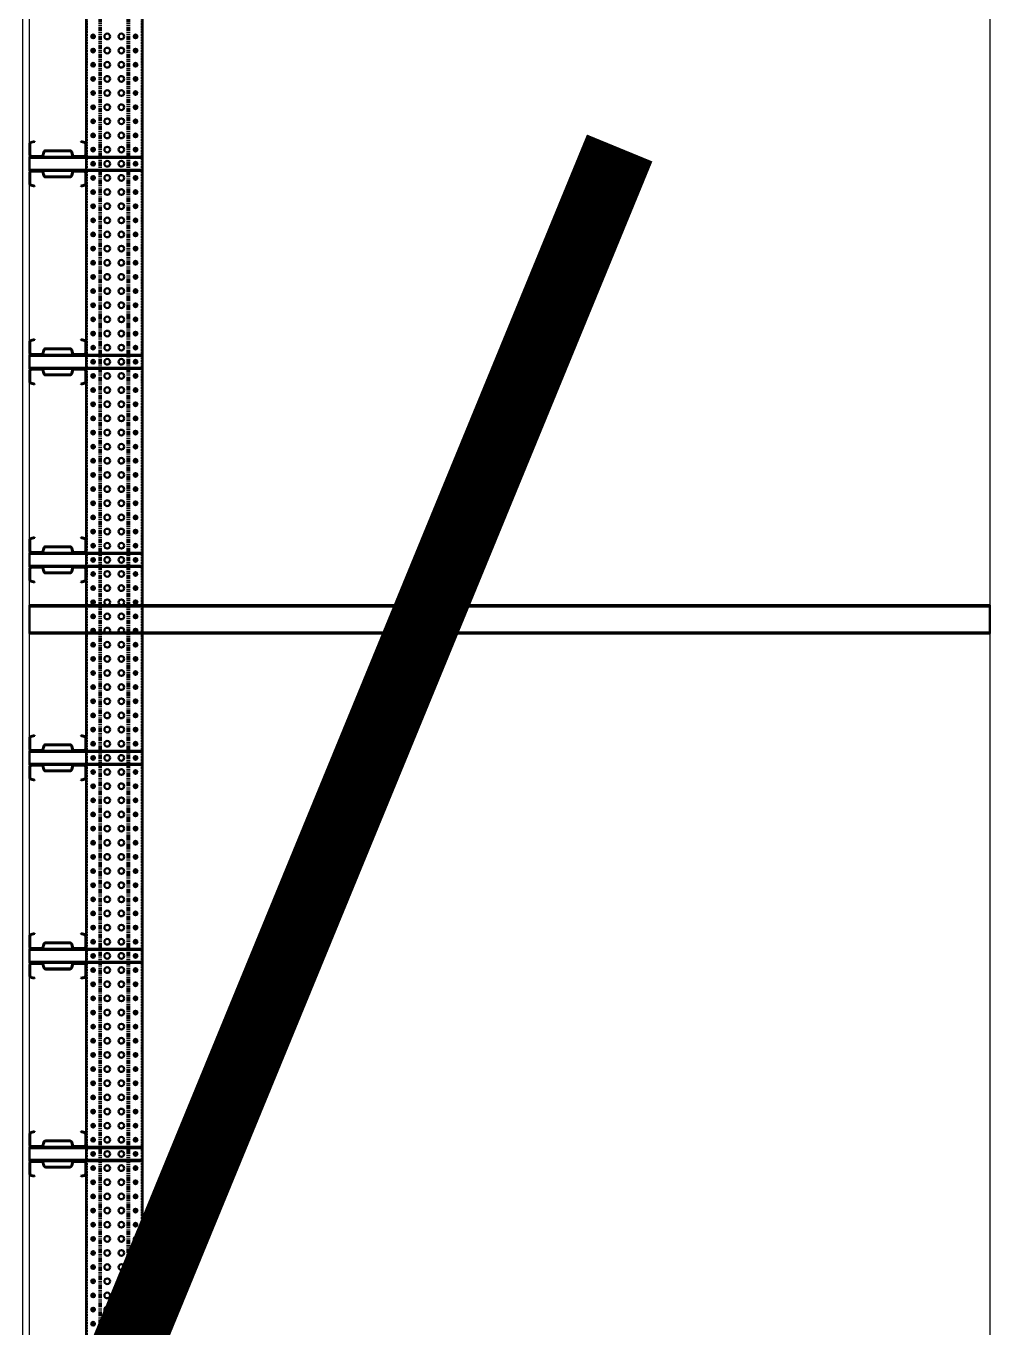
# Model space of a CAD drawing. Header units: millimetres. Extents: x -677815 to 476396, y -125373 to 39000.
# Drawn here: x 455053 to 458460, y -31220 to -26618 of the extents above; entities that cross this region are included whole.
import ezdxf

# ---------------------------------------------------------------- set-up
doc = ezdxf.new("R2010")
doc.units = ezdxf.units.MM
for name, pattern in [('Xref Rapid Pick$0$AM_ISO02W050', [7.5, 6, -1.5]), ('Xref Rapid Pick$0$AM_ISO02W050x2', [3.75, 3, -0.75]), ('Xref Rapid Pick$0$CENTER', [7, 4, -1, 1, -1]), ('Xref Rapid Pick$0$HIDDEN', [9.525, 6.35, -3.175]), ('Xref Rapid Pick$0$PHANTOM2', [31.75, 15.875, -3.175, 3.175, -3.175, 3.175, -3.175])]:
    doc.linetypes.add(name, pattern=pattern)
for name, color, linetype, lineweight in [('AM_BOR', 4, 'Continuous', 25), ('Xref Rapid Pick$0$AM_BOR', 4, 'Continuous', 25), ('Xref Rapid Pick$0$BEAM_SIGMA', 2, 'Continuous', 50), ('Xref Rapid Pick$0$S Cont 2.5', 7, 'Continuous', 50), ('Xref Rapid Pick$0$S Hidden', 9, 'Xref Rapid Pick$0$AM_ISO02W050', 25), ('Xref Rapid Pick$0$Side Channel', 1, 'Continuous', 25)]:
    doc.layers.add(name, color=color, linetype=linetype, lineweight=lineweight)
doc.layers.add('Xref Rapid Pick$0$B', color=4, linetype='Continuous')

# ---------------------------------------------------------------- blocks, each defined once
blk = doc.blocks.new('*U794')
for p, q in [((32175, 25), (-25, 25)), ((32175, -175), (-25, -175))]:
    blk.add_line(p, q)
at = {"color": 8, "linetype": 'Xref Rapid Pick$0$HIDDEN'}
for p, q in [((32175, 22.6), (-25, 22.6)), ((10693.5, 25), (10693.5, 22.6)), ((10706.5, 25), (10706.5, 22.6)), ((10743.5, 25), (10743.5, 22.6)), ((10756.5, 25), (10756.5, 22.6)), ((10793.5, 25), (10793.5, 22.6)), ((10806.5, 25), (10806.5, 22.6)), ((10843.5, 25), (10843.5, 22.6)), ((10856.5, 25), (10856.5, 22.6)), ((10893.5, 25), (10893.5, 22.6)), ((10906.5, 25), (10906.5, 22.6)), ((10943.5, 25), (10943.5, 22.6)), ((10956.5, 25), (10956.5, 22.6)), ((10993.5, 25), (10993.5, 22.6)), ((11006.5, 25), (11006.5, 22.6)), ((11043.5, 25), (11043.5, 22.6)), ((11056.5, 25), (11056.5, 22.6)), ((11093.5, 25), (11093.5, 22.6)), ((11106.5, 25), (11106.5, 22.6)), ((11143.5, 25), (11143.5, 22.6)), ((11156.5, 25), (11156.5, 22.6)), ((11193.5, 25), (11193.5, 22.6)), ((11206.5, 25), (11206.5, 22.6)), ((11243.5, 25), (11243.5, 22.6)), ((11256.5, 25), (11256.5, 22.6)), ((11293.5, 25), (11293.5, 22.6)), ((11306.5, 25), (11306.5, 22.6)), ((11343.5, 25), (11343.5, 22.6)), ((11356.5, 25), (11356.5, 22.6)), ((11393.5, 25), (11393.5, 22.6)), ((11406.5, 25), (11406.5, 22.6)), ((11443.5, 25), (11443.5, 22.6)), ((11456.5, 25), (11456.5, 22.6)), ((11493.5, 25), (11493.5, 22.6)), ((11506.5, 25), (11506.5, 22.6)), ((11543.5, 25), (11543.5, 22.6)), ((11556.5, 25), (11556.5, 22.6)), ((11593.5, 25), (11593.5, 22.6)), ((11606.5, 25), (11606.5, 22.6)), ((11643.5, 25), (11643.5, 22.6)), ((11656.5, 25), (11656.5, 22.6)), ((11693.5, 25), (11693.5, 22.6)), ((11706.5, 25), (11706.5, 22.6)), ((11743.5, 25), (11743.5, 22.6)), ((11756.5, 25), (11756.5, 22.6)), ((11793.5, 25), (11793.5, 22.6)), ((11806.5, 25), (11806.5, 22.6)), ((11843.5, 25), (11843.5, 22.6)), ((11856.5, 25), (11856.5, 22.6)), ((11893.5, 25), (11893.5, 22.6)), ((11906.5, 25), (11906.5, 22.6)), ((11943.5, 25), (11943.5, 22.6)), ((11956.5, 25), (11956.5, 22.6)), ((11993.5, 25), (11993.5, 22.6)), ((12006.5, 25), (12006.5, 22.6)), ((12043.5, 25), (12043.5, 22.6)), ((12056.5, 25), (12056.5, 22.6)), ((12093.5, 25), (12093.5, 22.6)), ((12106.5, 25), (12106.5, 22.6)), ((12143.5, 25), (12143.5, 22.6)), ((12156.5, 25), (12156.5, 22.6)), ((12193.5, 25), (12193.5, 22.6)), ((12206.5, 25), (12206.5, 22.6)), ((12243.5, 25), (12243.5, 22.6)), ((12256.5, 25), (12256.5, 22.6)), ((12293.5, 25), (12293.5, 22.6)), ((12306.5, 25), (12306.5, 22.6)), ((12343.5, 25), (12343.5, 22.6)), ((12356.5, 25), (12356.5, 22.6)), ((12393.5, 25), (12393.5, 22.6)), ((12406.5, 25), (12406.5, 22.6)), ((12443.5, 25), (12443.5, 22.6)), ((12456.5, 25), (12456.5, 22.6)), ((12493.5, 25), (12493.5, 22.6)), ((12506.5, 25), (12506.5, 22.6)), ((12543.5, 25), (12543.5, 22.6)), ((12556.5, 25), (12556.5, 22.6)), ((12593.5, 25), (12593.5, 22.6)), ((12606.5, 25), (12606.5, 22.6)), ((12643.5, 25), (12643.5, 22.6)), ((12656.5, 25), (12656.5, 22.6)), ((12693.5, 25), (12693.5, 22.6)), ((12706.5, 25), (12706.5, 22.6)), ((12743.5, 25), (12743.5, 22.6)), ((12756.5, 25), (12756.5, 22.6)), ((12793.5, 25), (12793.5, 22.6)), ((12806.5, 25), (12806.5, 22.6)), ((12843.5, 25), (12843.5, 22.6)), ((12856.5, 25), (12856.5, 22.6)), ((12893.5, 25), (12893.5, 22.6)), ((12906.5, 25), (12906.5, 22.6)), ((12943.5, 25), (12943.5, 22.6)), ((12956.5, 25), (12956.5, 22.6)), ((12993.5, 25), (12993.5, 22.6)), ((13006.5, 25), (13006.5, 22.6)), ((13043.5, 25), (13043.5, 22.6)), ((13056.5, 25), (13056.5, 22.6)), ((13093.5, 25), (13093.5, 22.6)), ((13106.5, 25), (13106.5, 22.6)), ((13143.5, 25), (13143.5, 22.6)), ((13156.5, 25), (13156.5, 22.6)), ((13193.5, 25), (13193.5, 22.6)), ((13206.5, 25), (13206.5, 22.6)), ((13243.5, 25), (13243.5, 22.6)), ((13256.5, 25), (13256.5, 22.6)), ((13293.5, 25), (13293.5, 22.6)), ((13306.5, 25), (13306.5, 22.6)), ((13343.5, 25), (13343.5, 22.6)), ((13356.5, 25), (13356.5, 22.6)), ((13393.5, 25), (13393.5, 22.6)), ((13406.5, 25), (13406.5, 22.6)), ((13443.5, 25), (13443.5, 22.6)), ((13456.5, 25), (13456.5, 22.6)), ((13493.5, 25), (13493.5, 22.6)), ((13506.5, 25), (13506.5, 22.6)), ((13543.5, 25), (13543.5, 22.6)), ((13556.5, 25), (13556.5, 22.6)), ((13593.5, 25), (13593.5, 22.6)), ((13606.5, 25), (13606.5, 22.6)), ((13643.5, 25), (13643.5, 22.6)), ((13656.5, 25), (13656.5, 22.6)), ((13693.5, 25), (13693.5, 22.6)), ((13706.5, 25), (13706.5, 22.6)), ((13743.5, 25), (13743.5, 22.6)), ((13756.5, 25), (13756.5, 22.6)), ((13793.5, 25), (13793.5, 22.6)), ((13806.5, 25), (13806.5, 22.6)), ((13843.5, 25), (13843.5, 22.6)), ((13856.5, 25), (13856.5, 22.6)), ((13893.5, 25), (13893.5, 22.6)), ((13906.5, 25), (13906.5, 22.6)), ((13943.5, 25), (13943.5, 22.6)), ((13956.5, 25), (13956.5, 22.6)), ((13993.5, 25), (13993.5, 22.6)), ((14006.5, 25), (14006.5, 22.6)), ((14043.5, 25), (14043.5, 22.6)), ((14056.5, 25), (14056.5, 22.6)), ((14093.5, 25), (14093.5, 22.6)), ((14106.5, 25), (14106.5, 22.6)), ((14143.5, 25), (14143.5, 22.6)), ((14156.5, 25), (14156.5, 22.6)), ((14193.5, 25), (14193.5, 22.6)), ((14206.5, 25), (14206.5, 22.6)), ((14243.5, 25), (14243.5, 22.6)), ((14256.5, 25), (14256.5, 22.6)), ((14293.5, 25), (14293.5, 22.6)), ((14306.5, 25), (14306.5, 22.6)), ((14343.5, 25), (14343.5, 22.6)), ((14356.5, 25), (14356.5, 22.6)), ((14393.5, 25), (14393.5, 22.6)), ((14406.5, 25), (14406.5, 22.6)), ((14443.5, 25), (14443.5, 22.6)), ((14456.5, 25), (14456.5, 22.6)), ((14493.5, 25), (14493.5, 22.6)), ((14506.5, 25), (14506.5, 22.6)), ((14543.5, 25), (14543.5, 22.6)), ((14556.5, 25), (14556.5, 22.6)), ((14593.5, 25), (14593.5, 22.6)), ((14606.5, 25), (14606.5, 22.6)), ((14643.5, 25), (14643.5, 22.6)), ((14656.5, 25), (14656.5, 22.6)), ((14693.5, 25), (14693.5, 22.6)), ((14706.5, 25), (14706.5, 22.6)), ((14743.5, 25), (14743.5, 22.6)), ((14756.5, 25), (14756.5, 22.6)), ((14793.5, 25), (14793.5, 22.6)), ((14806.5, 25), (14806.5, 22.6)), ((14843.5, 25), (14843.5, 22.6)), ((14856.5, 25), (14856.5, 22.6)), ((14893.5, 25), (14893.5, 22.6)), ((14906.5, 25), (14906.5, 22.6)), ((14943.5, 25), (14943.5, 22.6)), ((14956.5, 25), (14956.5, 22.6)), ((14993.5, 25), (14993.5, 22.6)), ((15006.5, 25), (15006.5, 22.6)), ((15043.5, 25), (15043.5, 22.6)), ((15056.5, 25), (15056.5, 22.6)), ((15093.5, 25), (15093.5, 22.6)), ((15106.5, 25), (15106.5, 22.6)), ((15143.5, 25), (15143.5, 22.6)), ((15156.5, 25), (15156.5, 22.6)), ((15193.5, 25), (15193.5, 22.6)), ((15206.5, 25), (15206.5, 22.6)), ((15243.5, 25), (15243.5, 22.6)), ((15256.5, 25), (15256.5, 22.6)), ((32175, -172.6), (-25, -172.6)), ((10693.5, -172.6), (10693.5, -175)), ((10706.5, -172.6), (10706.5, -175)), ((10743.5, -172.6), (10743.5, -175)), ((10756.5, -172.6), (10756.5, -175)), ((10793.5, -172.6), (10793.5, -175)), ((10806.5, -172.6), (10806.5, -175)), ((10843.5, -172.6), (10843.5, -175)), ((10856.5, -172.6), (10856.5, -175)), ((10893.5, -172.6), (10893.5, -175)), ((10906.5, -172.6), (10906.5, -175)), ((10943.5, -172.6), (10943.5, -175)), ((10956.5, -172.6), (10956.5, -175)), ((10993.5, -172.6), (10993.5, -175)), ((11006.5, -172.6), (11006.5, -175)), ((11043.5, -172.6), (11043.5, -175)), ((11056.5, -172.6), (11056.5, -175)), ((11093.5, -172.6), (11093.5, -175)), ((11106.5, -172.6), (11106.5, -175)), ((11143.5, -172.6), (11143.5, -175)), ((11156.5, -172.6), (11156.5, -175)), ((11193.5, -172.6), (11193.5, -175)), ((11206.5, -172.6), (11206.5, -175)), ((11243.5, -172.6), (11243.5, -175)), ((11256.5, -172.6), (11256.5, -175)), ((11293.5, -172.6), (11293.5, -175)), ((11306.5, -172.6), (11306.5, -175)), ((11343.5, -172.6), (11343.5, -175)), ((11356.5, -172.6), (11356.5, -175)), ((11393.5, -172.6), (11393.5, -175)), ((11406.5, -172.6), (11406.5, -175)), ((11443.5, -172.6), (11443.5, -175)), ((11456.5, -172.6), (11456.5, -175)), ((11493.5, -172.6), (11493.5, -175)), ((11506.5, -172.6), (11506.5, -175)), ((11543.5, -172.6), (11543.5, -175)), ((11556.5, -172.6), (11556.5, -175)), ((11593.5, -172.6), (11593.5, -175)), ((11606.5, -172.6), (11606.5, -175)), ((11643.5, -172.6), (11643.5, -175)), ((11656.5, -172.6), (11656.5, -175)), ((11693.5, -172.6), (11693.5, -175)), ((11706.5, -172.6), (11706.5, -175)), ((11743.5, -172.6), (11743.5, -175)), ((11756.5, -172.6), (11756.5, -175)), ((11793.5, -172.6), (11793.5, -175)), ((11806.5, -172.6), (11806.5, -175)), ((11843.5, -172.6), (11843.5, -175)), ((11856.5, -172.6), (11856.5, -175)), ((11893.5, -172.6), (11893.5, -175)), ((11906.5, -172.6), (11906.5, -175)), ((11943.5, -172.6), (11943.5, -175)), ((11956.5, -172.6), (11956.5, -175)), ((11993.5, -172.6), (11993.5, -175)), ((12006.5, -172.6), (12006.5, -175)), ((12043.5, -172.6), (12043.5, -175)), ((12056.5, -172.6), (12056.5, -175)), ((12093.5, -172.6), (12093.5, -175)), ((12106.5, -172.6), (12106.5, -175)), ((12143.5, -172.6), (12143.5, -175)), ((12156.5, -172.6), (12156.5, -175)), ((12193.5, -172.6), (12193.5, -175)), ((12206.5, -172.6), (12206.5, -175)), ((12243.5, -172.6), (12243.5, -175)), ((12256.5, -172.6), (12256.5, -175)), ((12293.5, -172.6), (12293.5, -175)), ((12306.5, -172.6), (12306.5, -175)), ((12343.5, -172.6), (12343.5, -175)), ((12356.5, -172.6), (12356.5, -175)), ((12393.5, -172.6), (12393.5, -175)), ((12406.5, -172.6), (12406.5, -175)), ((12443.5, -172.6), (12443.5, -175)), ((12456.5, -172.6), (12456.5, -175)), ((12493.5, -172.6), (12493.5, -175)), ((12506.5, -172.6), (12506.5, -175)), ((12543.5, -172.6), (12543.5, -175)), ((12556.5, -172.6), (12556.5, -175)), ((12593.5, -172.6), (12593.5, -175)), ((12606.5, -172.6), (12606.5, -175)), ((12643.5, -172.6), (12643.5, -175)), ((12656.5, -172.6), (12656.5, -175)), ((12693.5, -172.6), (12693.5, -175)), ((12706.5, -172.6), (12706.5, -175)), ((12743.5, -172.6), (12743.5, -175)), ((12756.5, -172.6), (12756.5, -175)), ((12793.5, -172.6), (12793.5, -175)), ((12806.5, -172.6), (12806.5, -175)), ((12843.5, -172.6), (12843.5, -175)), ((12856.5, -172.6), (12856.5, -175)), ((12893.5, -172.6), (12893.5, -175)), ((12906.5, -172.6), (12906.5, -175)), ((12943.5, -172.6), (12943.5, -175)), ((12956.5, -172.6), (12956.5, -175)), ((12993.5, -172.6), (12993.5, -175)), ((13006.5, -172.6), (13006.5, -175)), ((13043.5, -172.6), (13043.5, -175)), ((13056.5, -172.6), (13056.5, -175)), ((13093.5, -172.6), (13093.5, -175)), ((13106.5, -172.6), (13106.5, -175)), ((13143.5, -172.6), (13143.5, -175)), ((13156.5, -172.6), (13156.5, -175)), ((13193.5, -172.6), (13193.5, -175)), ((13206.5, -172.6), (13206.5, -175)), ((13243.5, -172.6), (13243.5, -175)), ((13256.5, -172.6), (13256.5, -175)), ((13293.5, -172.6), (13293.5, -175)), ((13306.5, -172.6), (13306.5, -175)), ((13343.5, -172.6), (13343.5, -175)), ((13356.5, -172.6), (13356.5, -175)), ((13393.5, -172.6), (13393.5, -175)), ((13406.5, -172.6), (13406.5, -175)), ((13443.5, -172.6), (13443.5, -175)), ((13456.5, -172.6), (13456.5, -175)), ((13493.5, -172.6), (13493.5, -175)), ((13506.5, -172.6), (13506.5, -175)), ((13543.5, -172.6), (13543.5, -175)), ((13556.5, -172.6), (13556.5, -175)), ((13593.5, -172.6), (13593.5, -175)), ((13606.5, -172.6), (13606.5, -175)), ((13643.5, -172.6), (13643.5, -175)), ((13656.5, -172.6), (13656.5, -175)), ((13693.5, -172.6), (13693.5, -175)), ((13706.5, -172.6), (13706.5, -175)), ((13743.5, -172.6), (13743.5, -175)), ((13756.5, -172.6), (13756.5, -175)), ((13793.5, -172.6), (13793.5, -175)), ((13806.5, -172.6), (13806.5, -175)), ((13843.5, -172.6), (13843.5, -175)), ((13856.5, -172.6), (13856.5, -175)), ((13893.5, -172.6), (13893.5, -175)), ((13906.5, -172.6), (13906.5, -175)), ((13943.5, -172.6), (13943.5, -175)), ((13956.5, -172.6), (13956.5, -175)), ((13993.5, -172.6), (13993.5, -175)), ((14006.5, -172.6), (14006.5, -175)), ((14043.5, -172.6), (14043.5, -175)), ((14056.5, -172.6), (14056.5, -175)), ((14093.5, -172.6), (14093.5, -175)), ((14106.5, -172.6), (14106.5, -175)), ((14143.5, -172.6), (14143.5, -175)), ((14156.5, -172.6), (14156.5, -175)), ((14193.5, -172.6), (14193.5, -175)), ((14206.5, -172.6), (14206.5, -175)), ((14243.5, -172.6), (14243.5, -175)), ((14256.5, -172.6), (14256.5, -175)), ((14293.5, -172.6), (14293.5, -175)), ((14306.5, -172.6), (14306.5, -175)), ((14343.5, -172.6), (14343.5, -175)), ((14356.5, -172.6), (14356.5, -175)), ((14393.5, -172.6), (14393.5, -175)), ((14406.5, -172.6), (14406.5, -175)), ((14443.5, -172.6), (14443.5, -175)), ((14456.5, -172.6), (14456.5, -175)), ((14493.5, -172.6), (14493.5, -175)), ((14506.5, -172.6), (14506.5, -175)), ((14543.5, -172.6), (14543.5, -175)), ((14556.5, -172.6), (14556.5, -175)), ((14593.5, -172.6), (14593.5, -175)), ((14606.5, -172.6), (14606.5, -175)), ((14643.5, -172.6), (14643.5, -175)), ((14656.5, -172.6), (14656.5, -175)), ((14693.5, -172.6), (14693.5, -175)), ((14706.5, -172.6), (14706.5, -175)), ((14743.5, -172.6), (14743.5, -175)), ((14756.5, -172.6), (14756.5, -175)), ((14793.5, -172.6), (14793.5, -175)), ((14806.5, -172.6), (14806.5, -175)), ((14843.5, -172.6), (14843.5, -175)), ((14856.5, -172.6), (14856.5, -175)), ((14893.5, -172.6), (14893.5, -175)), ((14906.5, -172.6), (14906.5, -175)), ((14943.5, -172.6), (14943.5, -175)), ((14956.5, -172.6), (14956.5, -175)), ((14993.5, -172.6), (14993.5, -175)), ((15006.5, -172.6), (15006.5, -175)), ((15043.5, -172.6), (15043.5, -175)), ((15056.5, -172.6), (15056.5, -175)), ((15093.5, -172.6), (15093.5, -175)), ((15106.5, -172.6), (15106.5, -175)), ((15143.5, -172.6), (15143.5, -175)), ((15156.5, -172.6), (15156.5, -175)), ((15193.5, -172.6), (15193.5, -175)), ((15206.5, -172.6), (15206.5, -175)), ((15243.5, -172.6), (15243.5, -175)), ((15256.5, -172.6), (15256.5, -175))]:
    blk.add_line(p, q, dxfattribs=at)
at = {"color": 8, "linetype": 'Xref Rapid Pick$0$CENTER'}
for p, q in [((10708.5, 0), (10691.5, 0)), ((10700, 27), (10700, 20.6)), ((10700, -8.5), (10700, 8.5)), ((10758.5, 0), (10741.5, 0)), ((10750, 27), (10750, 20.6)), ((10750, -8.5), (10750, 8.5)), ((10808.5, 0), (10791.5, 0)), ((10800, 27), (10800, 20.6)), ((10800, -8.5), (10800, 8.5)), ((10858.5, 0), (10841.5, 0)), ((10850, 27), (10850, 20.6)), ((10850, -8.5), (10850, 8.5)), ((10908.5, 0), (10891.5, 0)), ((10900, 27), (10900, 20.6)), ((10900, -8.5), (10900, 8.5)), ((10958.5, 0), (10941.5, 0)), ((10950, 27), (10950, 20.6)), ((10950, -8.5), (10950, 8.5)), ((11008.5, 0), (10991.5, 0)), ((11000, 27), (11000, 20.6)), ((11000, -8.5), (11000, 8.5)), ((11058.5, 0), (11041.5, 0)), ((11050, 27), (11050, 20.6)), ((11050, -8.5), (11050, 8.5)), ((11108.5, 0), (11091.5, 0)), ((11100, 27), (11100, 20.6)), ((11100, -8.5), (11100, 8.5)), ((11158.5, 0), (11141.5, 0)), ((11150, 27), (11150, 20.6)), ((11150, -8.5), (11150, 8.5)), ((11208.5, 0), (11191.5, 0)), ((11200, 27), (11200, 20.6)), ((11200, -8.5), (11200, 8.5)), ((11258.5, 0), (11241.5, 0)), ((11250, 27), (11250, 20.6)), ((11250, -8.5), (11250, 8.5)), ((11308.5, 0), (11291.5, 0)), ((11300, 27), (11300, 20.6)), ((11300, -8.5), (11300, 8.5)), ((11358.5, 0), (11341.5, 0)), ((11350, 27), (11350, 20.6)), ((11350, -8.5), (11350, 8.5)), ((11408.5, 0), (11391.5, 0)), ((11400, 27), (11400, 20.6)), ((11400, -8.5), (11400, 8.5)), ((11458.5, 0), (11441.5, 0)), ((11450, 27), (11450, 20.6)), ((11450, -8.5), (11450, 8.5)), ((11508.5, 0), (11491.5, 0)), ((11500, 27), (11500, 20.6)), ((11500, -8.5), (11500, 8.5)), ((11558.5, 0), (11541.5, 0)), ((11550, 27), (11550, 20.6)), ((11550, -8.5), (11550, 8.5)), ((11608.5, 0), (11591.5, 0)), ((11600, 27), (11600, 20.6)), ((11600, -8.5), (11600, 8.5)), ((11658.5, 0), (11641.5, 0)), ((11650, 27), (11650, 20.6)), ((11650, -8.5), (11650, 8.5)), ((11708.5, 0), (11691.5, 0)), ((11700, 27), (11700, 20.6)), ((11700, -8.5), (11700, 8.5)), ((11758.5, 0), (11741.5, 0)), ((11750, 27), (11750, 20.6)), ((11750, -8.5), (11750, 8.5)), ((11808.5, 0), (11791.5, 0)), ((11800, 27), (11800, 20.6)), ((11800, -8.5), (11800, 8.5)), ((11858.5, 0), (11841.5, 0)), ((11850, 27), (11850, 20.6)), ((11850, -8.5), (11850, 8.5)), ((11908.5, 0), (11891.5, 0)), ((11900, 27), (11900, 20.6)), ((11900, -8.5), (11900, 8.5)), ((11958.5, 0), (11941.5, 0)), ((11950, 27), (11950, 20.6)), ((11950, -8.5), (11950, 8.5)), ((12008.5, 0), (11991.5, 0)), ((12000, 27), (12000, 20.6)), ((12000, -8.5), (12000, 8.5)), ((12058.5, 0), (12041.5, 0)), ((12050, 27), (12050, 20.6)), ((12050, -8.5), (12050, 8.5)), ((12108.5, 0), (12091.5, 0)), ((12100, 27), (12100, 20.6)), ((12100, -8.5), (12100, 8.5)), ((12158.5, 0), (12141.5, 0)), ((12150, 27), (12150, 20.6)), ((12150, -8.5), (12150, 8.5)), ((12208.5, 0), (12191.5, 0)), ((12200, 27), (12200, 20.6)), ((12200, -8.5), (12200, 8.5)), ((12258.5, 0), (12241.5, 0)), ((12250, 27), (12250, 20.6)), ((12250, -8.5), (12250, 8.5)), ((12308.5, 0), (12291.5, 0)), ((12300, 27), (12300, 20.6)), ((12300, -8.5), (12300, 8.5)), ((12358.5, 0), (12341.5, 0)), ((12350, 27), (12350, 20.6)), ((12350, -8.5), (12350, 8.5)), ((12408.5, 0), (12391.5, 0)), ((12400, 27), (12400, 20.6)), ((12400, -8.5), (12400, 8.5)), ((12458.5, 0), (12441.5, 0)), ((12450, 27), (12450, 20.6)), ((12450, -8.5), (12450, 8.5)), ((12508.5, 0), (12491.5, 0)), ((12500, 27), (12500, 20.6)), ((12500, -8.5), (12500, 8.5)), ((12558.5, 0), (12541.5, 0)), ((12550, 27), (12550, 20.6)), ((12550, -8.5), (12550, 8.5)), ((12608.5, 0), (12591.5, 0)), ((12600, 27), (12600, 20.6)), ((12600, -8.5), (12600, 8.5)), ((12658.5, 0), (12641.5, 0)), ((12650, 27), (12650, 20.6)), ((12650, -8.5), (12650, 8.5)), ((12708.5, 0), (12691.5, 0)), ((12700, 27), (12700, 20.6)), ((12700, -8.5), (12700, 8.5)), ((12758.5, 0), (12741.5, 0)), ((12750, 27), (12750, 20.6)), ((12750, -8.5), (12750, 8.5)), ((12808.5, 0), (12791.5, 0)), ((12800, 27), (12800, 20.6)), ((12800, -8.5), (12800, 8.5)), ((12858.5, 0), (12841.5, 0)), ((12850, 27), (12850, 20.6)), ((12850, -8.5), (12850, 8.5)), ((12908.5, 0), (12891.5, 0)), ((12900, 27), (12900, 20.6)), ((12900, -8.5), (12900, 8.5)), ((12958.5, 0), (12941.5, 0)), ((12950, 27), (12950, 20.6)), ((12950, -8.5), (12950, 8.5)), ((13008.5, 0), (12991.5, 0)), ((13000, 27), (13000, 20.6)), ((13000, -8.5), (13000, 8.5)), ((13058.5, 0), (13041.5, 0)), ((13050, 27), (13050, 20.6)), ((13050, -8.5), (13050, 8.5)), ((13108.5, 0), (13091.5, 0)), ((13100, 27), (13100, 20.6)), ((13100, -8.5), (13100, 8.5)), ((13158.5, 0), (13141.5, 0)), ((13150, 27), (13150, 20.6)), ((13150, -8.5), (13150, 8.5)), ((13208.5, 0), (13191.5, 0)), ((13200, 27), (13200, 20.6)), ((13200, -8.5), (13200, 8.5)), ((13258.5, 0), (13241.5, 0)), ((13250, 27), (13250, 20.6)), ((13250, -8.5), (13250, 8.5)), ((13308.5, 0), (13291.5, 0)), ((13300, 27), (13300, 20.6)), ((13300, -8.5), (13300, 8.5)), ((13358.5, 0), (13341.5, 0)), ((13350, 27), (13350, 20.6)), ((13350, -8.5), (13350, 8.5)), ((13408.5, 0), (13391.5, 0)), ((13400, 27), (13400, 20.6)), ((13400, -8.5), (13400, 8.5)), ((13458.5, 0), (13441.5, 0)), ((13450, 27), (13450, 20.6)), ((13450, -8.5), (13450, 8.5)), ((13508.5, 0), (13491.5, 0)), ((13500, 27), (13500, 20.6)), ((13500, -8.5), (13500, 8.5)), ((13558.5, 0), (13541.5, 0)), ((13550, 27), (13550, 20.6)), ((13550, -8.5), (13550, 8.5)), ((13608.5, 0), (13591.5, 0)), ((13600, 27), (13600, 20.6)), ((13600, -8.5), (13600, 8.5)), ((13658.5, 0), (13641.5, 0)), ((13650, 27), (13650, 20.6)), ((13650, -8.5), (13650, 8.5)), ((13708.5, 0), (13691.5, 0)), ((13700, 27), (13700, 20.6)), ((13700, -8.5), (13700, 8.5)), ((13758.5, 0), (13741.5, 0)), ((13750, 27), (13750, 20.6)), ((13750, -8.5), (13750, 8.5)), ((13808.5, 0), (13791.5, 0)), ((13800, 27), (13800, 20.6)), ((13800, -8.5), (13800, 8.5)), ((13858.5, 0), (13841.5, 0)), ((13850, 27), (13850, 20.6)), ((13850, -8.5), (13850, 8.5)), ((13908.5, 0), (13891.5, 0)), ((13900, 27), (13900, 20.6)), ((13900, -8.5), (13900, 8.5)), ((13958.5, 0), (13941.5, 0)), ((13950, 27), (13950, 20.6)), ((13950, -8.5), (13950, 8.5)), ((14008.5, 0), (13991.5, 0)), ((14000, 27), (14000, 20.6)), ((14000, -8.5), (14000, 8.5)), ((14058.5, 0), (14041.5, 0)), ((14050, 27), (14050, 20.6)), ((14050, -8.5), (14050, 8.5)), ((14108.5, 0), (14091.5, 0)), ((14100, 27), (14100, 20.6)), ((14100, -8.5), (14100, 8.5)), ((14158.5, 0), (14141.5, 0)), ((14150, 27), (14150, 20.6)), ((14150, -8.5), (14150, 8.5)), ((14208.5, 0), (14191.5, 0)), ((14200, 27), (14200, 20.6)), ((14200, -8.5), (14200, 8.5)), ((14258.5, 0), (14241.5, 0)), ((14250, 27), (14250, 20.6)), ((14250, -8.5), (14250, 8.5)), ((14308.5, 0), (14291.5, 0)), ((14300, 27), (14300, 20.6)), ((14300, -8.5), (14300, 8.5)), ((14358.5, 0), (14341.5, 0)), ((14350, 27), (14350, 20.6)), ((14350, -8.5), (14350, 8.5)), ((14408.5, 0), (14391.5, 0)), ((14400, 27), (14400, 20.6)), ((14400, -8.5), (14400, 8.5)), ((14458.5, 0), (14441.5, 0)), ((14450, 27), (14450, 20.6)), ((14450, -8.5), (14450, 8.5)), ((14508.5, 0), (14491.5, 0)), ((14500, 27), (14500, 20.6)), ((14500, -8.5), (14500, 8.5)), ((14558.5, 0), (14541.5, 0)), ((14550, 27), (14550, 20.6)), ((14550, -8.5), (14550, 8.5)), ((14608.5, 0), (14591.5, 0)), ((14600, 27), (14600, 20.6)), ((14600, -8.5), (14600, 8.5)), ((14658.5, 0), (14641.5, 0)), ((14650, 27), (14650, 20.6)), ((14650, -8.5), (14650, 8.5)), ((14708.5, 0), (14691.5, 0)), ((14700, 27), (14700, 20.6)), ((14700, -8.5), (14700, 8.5)), ((14758.5, 0), (14741.5, 0)), ((14750, 27), (14750, 20.6)), ((14750, -8.5), (14750, 8.5)), ((14808.5, 0), (14791.5, 0)), ((14800, 27), (14800, 20.6)), ((14800, -8.5), (14800, 8.5)), ((14858.5, 0), (14841.5, 0)), ((14850, 27), (14850, 20.6)), ((14850, -8.5), (14850, 8.5)), ((14908.5, 0), (14891.5, 0)), ((14900, 27), (14900, 20.6)), ((14900, -8.5), (14900, 8.5)), ((14958.5, 0), (14941.5, 0)), ((14950, 27), (14950, 20.6)), ((14950, -8.5), (14950, 8.5)), ((15008.5, 0), (14991.5, 0)), ((15000, 27), (15000, 20.6)), ((15000, -8.5), (15000, 8.5)), ((15058.5, 0), (15041.5, 0)), ((15050, 27), (15050, 20.6)), ((15050, -8.5), (15050, 8.5)), ((15108.5, 0), (15091.5, 0)), ((15100, 27), (15100, 20.6)), ((15100, -8.5), (15100, 8.5)), ((15158.5, 0), (15141.5, 0)), ((15150, 27), (15150, 20.6)), ((15150, -8.5), (15150, 8.5)), ((15208.5, 0), (15191.5, 0)), ((15200, 27), (15200, 20.6)), ((15200, -8.5), (15200, 8.5)), ((15258.5, 0), (15241.5, 0)), ((15250, 27), (15250, 20.6)), ((15250, -8.5), (15250, 8.5)), ((10708.5, -150), (10691.5, -150)), ((10700, -158.5), (10700, -141.5)), ((10700, -170.6), (10700, -177)), ((10758.5, -150), (10741.5, -150)), ((10750, -158.5), (10750, -141.5)), ((10750, -170.6), (10750, -177)), ((10808.5, -150), (10791.5, -150)), ((10800, -158.5), (10800, -141.5)), ((10800, -170.6), (10800, -177)), ((10858.5, -150), (10841.5, -150)), ((10850, -158.5), (10850, -141.5)), ((10850, -170.6), (10850, -177)), ((10908.5, -150), (10891.5, -150)), ((10900, -158.5), (10900, -141.5)), ((10900, -170.6), (10900, -177)), ((10958.5, -150), (10941.5, -150)), ((10950, -158.5), (10950, -141.5)), ((10950, -170.6), (10950, -177)), ((11008.5, -150), (10991.5, -150)), ((11000, -158.5), (11000, -141.5)), ((11000, -170.6), (11000, -177)), ((11058.5, -150), (11041.5, -150)), ((11050, -158.5), (11050, -141.5)), ((11050, -170.6), (11050, -177)), ((11108.5, -150), (11091.5, -150)), ((11100, -158.5), (11100, -141.5)), ((11100, -170.6), (11100, -177)), ((11158.5, -150), (11141.5, -150)), ((11150, -158.5), (11150, -141.5)), ((11150, -170.6), (11150, -177)), ((11208.5, -150), (11191.5, -150)), ((11200, -158.5), (11200, -141.5)), ((11200, -170.6), (11200, -177)), ((11258.5, -150), (11241.5, -150)), ((11250, -158.5), (11250, -141.5)), ((11250, -170.6), (11250, -177)), ((11308.5, -150), (11291.5, -150)), ((11300, -158.5), (11300, -141.5)), ((11300, -170.6), (11300, -177)), ((11358.5, -150), (11341.5, -150)), ((11350, -158.5), (11350, -141.5)), ((11350, -170.6), (11350, -177)), ((11408.5, -150), (11391.5, -150)), ((11400, -158.5), (11400, -141.5)), ((11400, -170.6), (11400, -177)), ((11458.5, -150), (11441.5, -150)), ((11450, -158.5), (11450, -141.5)), ((11450, -170.6), (11450, -177)), ((11508.5, -150), (11491.5, -150)), ((11500, -158.5), (11500, -141.5)), ((11500, -170.6), (11500, -177)), ((11558.5, -150), (11541.5, -150)), ((11550, -158.5), (11550, -141.5)), ((11550, -170.6), (11550, -177)), ((11608.5, -150), (11591.5, -150)), ((11600, -158.5), (11600, -141.5)), ((11600, -170.6), (11600, -177)), ((11658.5, -150), (11641.5, -150)), ((11650, -158.5), (11650, -141.5)), ((11650, -170.6), (11650, -177)), ((11708.5, -150), (11691.5, -150)), ((11700, -158.5), (11700, -141.5)), ((11700, -170.6), (11700, -177)), ((11758.5, -150), (11741.5, -150)), ((11750, -158.5), (11750, -141.5)), ((11750, -170.6), (11750, -177)), ((11808.5, -150), (11791.5, -150)), ((11800, -158.5), (11800, -141.5)), ((11800, -170.6), (11800, -177)), ((11858.5, -150), (11841.5, -150)), ((11850, -158.5), (11850, -141.5)), ((11850, -170.6), (11850, -177)), ((11908.5, -150), (11891.5, -150)), ((11900, -158.5), (11900, -141.5)), ((11900, -170.6), (11900, -177)), ((11958.5, -150), (11941.5, -150)), ((11950, -158.5), (11950, -141.5)), ((11950, -170.6), (11950, -177)), ((12008.5, -150), (11991.5, -150)), ((12000, -158.5), (12000, -141.5)), ((12000, -170.6), (12000, -177)), ((12058.5, -150), (12041.5, -150)), ((12050, -158.5), (12050, -141.5)), ((12050, -170.6), (12050, -177)), ((12108.5, -150), (12091.5, -150)), ((12100, -158.5), (12100, -141.5)), ((12100, -170.6), (12100, -177)), ((12158.5, -150), (12141.5, -150)), ((12150, -158.5), (12150, -141.5)), ((12150, -170.6), (12150, -177)), ((12208.5, -150), (12191.5, -150)), ((12200, -158.5), (12200, -141.5)), ((12200, -170.6), (12200, -177)), ((12258.5, -150), (12241.5, -150)), ((12250, -158.5), (12250, -141.5)), ((12250, -170.6), (12250, -177)), ((12308.5, -150), (12291.5, -150)), ((12300, -158.5), (12300, -141.5)), ((12300, -170.6), (12300, -177)), ((12358.5, -150), (12341.5, -150)), ((12350, -158.5), (12350, -141.5)), ((12350, -170.6), (12350, -177)), ((12408.5, -150), (12391.5, -150)), ((12400, -158.5), (12400, -141.5)), ((12400, -170.6), (12400, -177)), ((12458.5, -150), (12441.5, -150)), ((12450, -158.5), (12450, -141.5)), ((12450, -170.6), (12450, -177)), ((12508.5, -150), (12491.5, -150)), ((12500, -158.5), (12500, -141.5)), ((12500, -170.6), (12500, -177)), ((12558.5, -150), (12541.5, -150)), ((12550, -158.5), (12550, -141.5)), ((12550, -170.6), (12550, -177)), ((12608.5, -150), (12591.5, -150)), ((12600, -158.5), (12600, -141.5)), ((12600, -170.6), (12600, -177)), ((12658.5, -150), (12641.5, -150)), ((12650, -158.5), (12650, -141.5)), ((12650, -170.6), (12650, -177)), ((12708.5, -150), (12691.5, -150)), ((12700, -158.5), (12700, -141.5)), ((12700, -170.6), (12700, -177)), ((12758.5, -150), (12741.5, -150)), ((12750, -158.5), (12750, -141.5)), ((12750, -170.6), (12750, -177)), ((12808.5, -150), (12791.5, -150)), ((12800, -158.5), (12800, -141.5)), ((12800, -170.6), (12800, -177)), ((12858.5, -150), (12841.5, -150)), ((12850, -158.5), (12850, -141.5)), ((12850, -170.6), (12850, -177)), ((12908.5, -150), (12891.5, -150)), ((12900, -158.5), (12900, -141.5)), ((12900, -170.6), (12900, -177)), ((12958.5, -150), (12941.5, -150)), ((12950, -158.5), (12950, -141.5)), ((12950, -170.6), (12950, -177)), ((13008.5, -150), (12991.5, -150)), ((13000, -158.5), (13000, -141.5)), ((13000, -170.6), (13000, -177)), ((13058.5, -150), (13041.5, -150)), ((13050, -158.5), (13050, -141.5)), ((13050, -170.6), (13050, -177)), ((13108.5, -150), (13091.5, -150)), ((13100, -158.5), (13100, -141.5)), ((13100, -170.6), (13100, -177)), ((13158.5, -150), (13141.5, -150)), ((13150, -158.5), (13150, -141.5)), ((13150, -170.6), (13150, -177)), ((13208.5, -150), (13191.5, -150)), ((13200, -158.5), (13200, -141.5)), ((13200, -170.6), (13200, -177)), ((13258.5, -150), (13241.5, -150)), ((13250, -158.5), (13250, -141.5)), ((13250, -170.6), (13250, -177)), ((13308.5, -150), (13291.5, -150)), ((13300, -158.5), (13300, -141.5)), ((13300, -170.6), (13300, -177)), ((13358.5, -150), (13341.5, -150)), ((13350, -158.5), (13350, -141.5)), ((13350, -170.6), (13350, -177)), ((13408.5, -150), (13391.5, -150)), ((13400, -158.5), (13400, -141.5)), ((13400, -170.6), (13400, -177)), ((13458.5, -150), (13441.5, -150)), ((13450, -158.5), (13450, -141.5)), ((13450, -170.6), (13450, -177)), ((13508.5, -150), (13491.5, -150)), ((13500, -158.5), (13500, -141.5)), ((13500, -170.6), (13500, -177)), ((13558.5, -150), (13541.5, -150)), ((13550, -158.5), (13550, -141.5)), ((13550, -170.6), (13550, -177)), ((13608.5, -150), (13591.5, -150)), ((13600, -158.5), (13600, -141.5)), ((13600, -170.6), (13600, -177)), ((13658.5, -150), (13641.5, -150)), ((13650, -158.5), (13650, -141.5)), ((13650, -170.6), (13650, -177)), ((13708.5, -150), (13691.5, -150)), ((13700, -158.5), (13700, -141.5)), ((13700, -170.6), (13700, -177)), ((13758.5, -150), (13741.5, -150)), ((13750, -158.5), (13750, -141.5)), ((13750, -170.6), (13750, -177)), ((13808.5, -150), (13791.5, -150)), ((13800, -158.5), (13800, -141.5)), ((13800, -170.6), (13800, -177)), ((13858.5, -150), (13841.5, -150)), ((13850, -158.5), (13850, -141.5)), ((13850, -170.6), (13850, -177)), ((13908.5, -150), (13891.5, -150)), ((13900, -158.5), (13900, -141.5)), ((13900, -170.6), (13900, -177)), ((13958.5, -150), (13941.5, -150)), ((13950, -158.5), (13950, -141.5)), ((13950, -170.6), (13950, -177)), ((14008.5, -150), (13991.5, -150)), ((14000, -158.5), (14000, -141.5)), ((14000, -170.6), (14000, -177)), ((14058.5, -150), (14041.5, -150)), ((14050, -158.5), (14050, -141.5)), ((14050, -170.6), (14050, -177)), ((14108.5, -150), (14091.5, -150)), ((14100, -158.5), (14100, -141.5)), ((14100, -170.6), (14100, -177)), ((14158.5, -150), (14141.5, -150)), ((14150, -158.5), (14150, -141.5)), ((14150, -170.6), (14150, -177)), ((14208.5, -150), (14191.5, -150)), ((14200, -158.5), (14200, -141.5)), ((14200, -170.6), (14200, -177)), ((14258.5, -150), (14241.5, -150)), ((14250, -158.5), (14250, -141.5)), ((14250, -170.6), (14250, -177)), ((14308.5, -150), (14291.5, -150)), ((14300, -158.5), (14300, -141.5)), ((14300, -170.6), (14300, -177)), ((14358.5, -150), (14341.5, -150)), ((14350, -158.5), (14350, -141.5)), ((14350, -170.6), (14350, -177)), ((14408.5, -150), (14391.5, -150)), ((14400, -158.5), (14400, -141.5)), ((14400, -170.6), (14400, -177)), ((14458.5, -150), (14441.5, -150)), ((14450, -158.5), (14450, -141.5)), ((14450, -170.6), (14450, -177)), ((14508.5, -150), (14491.5, -150)), ((14500, -158.5), (14500, -141.5)), ((14500, -170.6), (14500, -177)), ((14558.5, -150), (14541.5, -150)), ((14550, -158.5), (14550, -141.5)), ((14550, -170.6), (14550, -177)), ((14608.5, -150), (14591.5, -150)), ((14600, -158.5), (14600, -141.5)), ((14600, -170.6), (14600, -177)), ((14658.5, -150), (14641.5, -150)), ((14650, -158.5), (14650, -141.5)), ((14650, -170.6), (14650, -177)), ((14708.5, -150), (14691.5, -150)), ((14700, -158.5), (14700, -141.5)), ((14700, -170.6), (14700, -177)), ((14758.5, -150), (14741.5, -150)), ((14750, -158.5), (14750, -141.5)), ((14750, -170.6), (14750, -177)), ((14808.5, -150), (14791.5, -150)), ((14800, -158.5), (14800, -141.5)), ((14800, -170.6), (14800, -177)), ((14858.5, -150), (14841.5, -150)), ((14850, -158.5), (14850, -141.5)), ((14850, -170.6), (14850, -177)), ((14908.5, -150), (14891.5, -150)), ((14900, -158.5), (14900, -141.5)), ((14900, -170.6), (14900, -177)), ((14958.5, -150), (14941.5, -150)), ((14950, -158.5), (14950, -141.5)), ((14950, -170.6), (14950, -177)), ((15008.5, -150), (14991.5, -150)), ((15000, -158.5), (15000, -141.5)), ((15000, -170.6), (15000, -177)), ((15058.5, -150), (15041.5, -150)), ((15050, -158.5), (15050, -141.5)), ((15050, -170.6), (15050, -177)), ((15108.5, -150), (15091.5, -150)), ((15100, -158.5), (15100, -141.5)), ((15100, -170.6), (15100, -177)), ((15158.5, -150), (15141.5, -150)), ((15150, -158.5), (15150, -141.5)), ((15150, -170.6), (15150, -177)), ((15208.5, -150), (15191.5, -150)), ((15200, -158.5), (15200, -141.5)), ((15200, -170.6), (15200, -177)), ((15258.5, -150), (15241.5, -150)), ((15250, -158.5), (15250, -141.5)), ((15250, -170.6), (15250, -177))]:
    blk.add_line(p, q, dxfattribs=at)
at = {"color": 9, "linetype": 'Xref Rapid Pick$0$PHANTOM2'}
for p, q in [((32175, -22.5), (-25, -22.5)), ((32175, -27.9), (-25, -27.9)), ((32175, -122.1), (-25, -122.1)), ((32175, -127.5), (-25, -127.5))]:
    blk.add_line(p, q, dxfattribs=at)
at = {"extrusion": (0, 0, -1)}
for centre in [(-10700, 0), (-10750, 0), (-10800, 0), (-10850, 0), (-10900, 0), (-10950, 0), (-11000, 0), (-11050, 0), (-11100, 0), (-11150, 0), (-11200, 0), (-11250, 0), (-11300, 0), (-11350, 0), (-11400, 0), (-11450, 0), (-11500, 0), (-11550, 0), (-11600, 0), (-11650, 0), (-11700, 0), (-11750, 0), (-11800, 0), (-11850, 0), (-11900, 0), (-11950, 0), (-12000, 0), (-12050, 0), (-12100, 0), (-12150, 0), (-12200, 0), (-12250, 0), (-12300, 0), (-12350, 0), (-12400, 0), (-12450, 0), (-12500, 0), (-12550, 0), (-12600, 0), (-12650, 0), (-12700, 0), (-12750, 0), (-12800, 0), (-12850, 0), (-12900, 0), (-12950, 0), (-13000, 0), (-13050, 0), (-13100, 0), (-13150, 0), (-13200, 0), (-13250, 0), (-13300, 0), (-13350, 0), (-13400, 0), (-13450, 0), (-13500, 0), (-13550, 0), (-13600, 0), (-13650, 0), (-13700, 0), (-13750, 0), (-13800, 0), (-13850, 0), (-13900, 0), (-13950, 0), (-14000, 0), (-14050, 0), (-14100, 0), (-14150, 0), (-14200, 0), (-14250, 0), (-14300, 0), (-14350, 0), (-14400, 0), (-14450, 0), (-14500, 0), (-14550, 0), (-14600, 0), (-14650, 0), (-14700, 0), (-14750, 0), (-14800, 0), (-14850, 0), (-14900, 0), (-14950, 0), (-15000, 0), (-15050, 0), (-15100, 0), (-15150, 0), (-15200, 0), (-15250, 0)]:
    blk.add_circle(centre, 6.5, dxfattribs=at)
for centre, radius in [((10700, -50), 10), ((10750, -50), 10), ((10800, -50), 10), ((10850, -50), 10), ((10900, -50), 10), ((10950, -50), 10), ((11000, -50), 10), ((11050, -50), 10), ((11100, -50), 10), ((11150, -50), 10), ((11200, -50), 10), ((11250, -50), 10), ((11300, -50), 10), ((11350, -50), 10), ((11400, -50), 10), ((11450, -50), 10), ((11500, -50), 10), ((11550, -50), 10), ((11600, -50), 10), ((11650, -50), 10), ((11700, -50), 10), ((11750, -50), 10), ((11800, -50), 10), ((11850, -50), 10), ((11900, -50), 10), ((11950, -50), 10), ((12000, -50), 10), ((12050, -50), 10), ((12100, -50), 10), ((12150, -50), 10), ((12200, -50), 10), ((12250, -50), 10), ((12300, -50), 10), ((12350, -50), 10), ((12400, -50), 10), ((12450, -50), 10), ((12500, -50), 10), ((12550, -50), 10), ((12600, -50), 10), ((12650, -50), 10), ((12700, -50), 10), ((12750, -50), 10), ((12800, -50), 10), ((12850, -50), 10), ((12900, -50), 10), ((12950, -50), 10), ((13000, -50), 10), ((13050, -50), 10), ((13100, -50), 10), ((13150, -50), 10), ((13200, -50), 10), ((13250, -50), 10), ((13300, -50), 10), ((13350, -50), 10), ((13400, -50), 10), ((13450, -50), 10), ((13500, -50), 10), ((13550, -50), 10), ((13600, -50), 10), ((13650, -50), 10), ((13700, -50), 10), ((13750, -50), 10), ((13800, -50), 10), ((13850, -50), 10), ((13900, -50), 10), ((13950, -50), 10), ((14000, -50), 10), ((14050, -50), 10), ((14100, -50), 10), ((14150, -50), 10), ((14200, -50), 10), ((14250, -50), 10), ((14300, -50), 10), ((14350, -50), 10), ((14400, -50), 10), ((14450, -50), 10), ((14500, -50), 10), ((14550, -50), 10), ((14600, -50), 10), ((14650, -50), 10), ((14700, -50), 10), ((14750, -50), 10), ((14800, -50), 10), ((14850, -50), 10), ((14900, -50), 10), ((14950, -50), 10), ((15000, -50), 10), ((15050, -50), 10), ((15100, -50), 10), ((15150, -50), 10), ((15200, -50), 10), ((15250, -50), 10), ((10700, -100), 10), ((10750, -100), 10), ((10800, -100), 10), ((10850, -100), 10), ((10900, -100), 10), ((10950, -100), 10), ((11000, -100), 10), ((11050, -100), 10), ((11100, -100), 10), ((11150, -100), 10), ((11200, -100), 10), ((11250, -100), 10), ((11300, -100), 10), ((11350, -100), 10), ((11400, -100), 10), ((11450, -100), 10), ((11500, -100), 10), ((11550, -100), 10), ((11600, -100), 10), ((11650, -100), 10), ((11700, -100), 10), ((11750, -100), 10), ((11800, -100), 10), ((11850, -100), 10), ((11900, -100), 10), ((11950, -100), 10), ((12000, -100), 10), ((12050, -100), 10), ((12100, -100), 10), ((12150, -100), 10), ((12200, -100), 10), ((12250, -100), 10), ((12300, -100), 10), ((12350, -100), 10), ((12400, -100), 10), ((12450, -100), 10), ((12500, -100), 10), ((12550, -100), 10), ((12600, -100), 10), ((12650, -100), 10), ((12700, -100), 10), ((12750, -100), 10), ((12800, -100), 10), ((12850, -100), 10), ((12900, -100), 10), ((12950, -100), 10), ((13000, -100), 10), ((13050, -100), 10), ((13100, -100), 10), ((13150, -100), 10), ((13200, -100), 10), ((13250, -100), 10), ((13300, -100), 10), ((13350, -100), 10), ((13400, -100), 10), ((13450, -100), 10), ((13500, -100), 10), ((13550, -100), 10), ((13600, -100), 10), ((13650, -100), 10), ((13700, -100), 10), ((13750, -100), 10), ((13800, -100), 10), ((13850, -100), 10), ((13900, -100), 10), ((13950, -100), 10), ((14000, -100), 10), ((14050, -100), 10), ((14100, -100), 10), ((14150, -100), 10), ((14200, -100), 10), ((14250, -100), 10), ((14300, -100), 10), ((14350, -100), 10), ((14400, -100), 10), ((14450, -100), 10), ((14500, -100), 10), ((14550, -100), 10), ((14600, -100), 10), ((14650, -100), 10), ((14700, -100), 10), ((14750, -100), 10), ((14800, -100), 10), ((14850, -100), 10), ((14900, -100), 10), ((14950, -100), 10), ((15000, -100), 10), ((15050, -100), 10), ((15100, -100), 10), ((15150, -100), 10), ((15200, -100), 10), ((15250, -100), 10), ((10700, -150), 6.5), ((10750, -150), 6.5), ((10800, -150), 6.5), ((10850, -150), 6.5), ((10900, -150), 6.5), ((10950, -150), 6.5), ((11000, -150), 6.5), ((11050, -150), 6.5), ((11100, -150), 6.5), ((11150, -150), 6.5), ((11200, -150), 6.5), ((11250, -150), 6.5), ((11300, -150), 6.5), ((11350, -150), 6.5), ((11400, -150), 6.5), ((11450, -150), 6.5), ((11500, -150), 6.5), ((11550, -150), 6.5), ((11600, -150), 6.5), ((11650, -150), 6.5), ((11700, -150), 6.5), ((11750, -150), 6.5), ((11800, -150), 6.5), ((11850, -150), 6.5), ((11900, -150), 6.5), ((11950, -150), 6.5), ((12000, -150), 6.5), ((12050, -150), 6.5), ((12100, -150), 6.5), ((12150, -150), 6.5), ((12200, -150), 6.5), ((12250, -150), 6.5), ((12300, -150), 6.5), ((12350, -150), 6.5), ((12400, -150), 6.5), ((12450, -150), 6.5), ((12500, -150), 6.5), ((12550, -150), 6.5), ((12600, -150), 6.5), ((12650, -150), 6.5), ((12700, -150), 6.5), ((12750, -150), 6.5), ((12800, -150), 6.5), ((12850, -150), 6.5), ((12900, -150), 6.5), ((12950, -150), 6.5), ((13000, -150), 6.5), ((13050, -150), 6.5), ((13100, -150), 6.5), ((13150, -150), 6.5), ((13200, -150), 6.5), ((13250, -150), 6.5), ((13300, -150), 6.5), ((13350, -150), 6.5), ((13400, -150), 6.5), ((13450, -150), 6.5), ((13500, -150), 6.5), ((13550, -150), 6.5), ((13600, -150), 6.5), ((13650, -150), 6.5), ((13700, -150), 6.5), ((13750, -150), 6.5), ((13800, -150), 6.5), ((13850, -150), 6.5), ((13900, -150), 6.5), ((13950, -150), 6.5), ((14000, -150), 6.5), ((14050, -150), 6.5), ((14100, -150), 6.5), ((14150, -150), 6.5), ((14200, -150), 6.5), ((14250, -150), 6.5), ((14300, -150), 6.5), ((14350, -150), 6.5), ((14400, -150), 6.5), ((14450, -150), 6.5), ((14500, -150), 6.5), ((14550, -150), 6.5), ((14600, -150), 6.5), ((14650, -150), 6.5), ((14700, -150), 6.5), ((14750, -150), 6.5), ((14800, -150), 6.5), ((14850, -150), 6.5), ((14900, -150), 6.5), ((14950, -150), 6.5), ((15000, -150), 6.5), ((15050, -150), 6.5), ((15100, -150), 6.5), ((15150, -150), 6.5), ((15200, -150), 6.5), ((15250, -150), 6.5)]:
    blk.add_circle(centre, radius)
blk = doc.blocks.new('Xref Rapid Pick$0$RK1223 sv')
at = {"color": 8, "linetype": 'Xref Rapid Pick$0$CENTER'}
for p, q in [((-2, 0), (4.4, 0)), ((25, 27), (25, 20.6)), ((18, -50), (24.4, -50)), ((18, -100), (24.4, -100)), ((-2, -150), (4.4, -150)), ((25, -177), (25, -170.6))]:
    blk.add_line(p, q, dxfattribs=at)
for p, q in [((0, 17.1), (0, -16.5)), ((2.4, 17.1), (2.4, -16.5)), ((44.2, 25), (7.9, 25)), ((44.2, 22.6), (7.9, 22.6)), ((52.7, 6.9), (49.6, 18.5)), ((55, 7.6), (51.9, 19.1)), ((55, 7.6), (52.7, 6.9)), ((5.9, -24.1), (15.6, -26.7)), ((6.5, -21.8), (16.2, -24.4)), ((20, -32.5), (20, -117.5)), ((22.4, -32.5), (22.4, -117.5)), ((0, -167.1), (0, -133.5)), ((2.4, -167.1), (2.4, -133.5)), ((5.9, -125.9), (15.6, -123.3)), ((6.5, -128.2), (16.2, -125.6)), ((44.2, -172.6), (7.9, -172.6)), ((44.2, -175), (7.9, -175)), ((52.7, -156.9), (49.6, -168.5)), ((55, -157.6), (51.9, -169.1)), ((55, -157.6), (52.7, -156.9))]:
    blk.add_line(p, q)
at = {"color": 8, "linetype": 'Xref Rapid Pick$0$HIDDEN'}
for p, q in [((2.4, 6.5), (0, 6.5)), ((18.5, 22.6), (18.5, 25)), ((31.5, 22.6), (31.5, 25)), ((2.4, -6.5), (0, -6.5)), ((22.4, -40), (20, -40)), ((22.4, -60), (20, -60)), ((22.4, -90), (20, -90)), ((22.4, -110), (20, -110)), ((2.4, -143.5), (0, -143.5)), ((2.4, -156.5), (0, -156.5)), ((18.5, -172.6), (18.5, -175)), ((31.5, -172.6), (31.5, -175))]:
    blk.add_line(p, q, dxfattribs=at)
for centre, radius, start, end in [((7.9, 17.1), 7.9, 90, 180), ((7.9, 17.1), 5.5, 90, 180), ((44.2, 17.1), 7.9, 15, 90), ((44.2, 17.1), 5.5, 15, 90), ((7.9, -16.5), 7.9, 180, 255), ((7.9, -16.5), 5.5, 180, 255), ((14, -32.5), 6, 0, 75), ((14, -32.5), 8.4, 0, 75), ((7.9, -133.5), 7.9, 105, 180), ((7.9, -133.5), 5.5, 105, 180), ((14, -117.5), 6, 285, 360), ((14, -117.5), 8.4, 285, 360), ((7.9, -167.1), 7.9, 180, 270), ((7.9, -167.1), 5.5, 180, 270), ((44.2, -167.1), 5.5, 270, 345), ((44.2, -167.1), 7.9, 270, 345)]:
    blk.add_arc(centre, radius, start, end)
blk = doc.blocks.new('*U791')
at = {"layer": 'Xref Rapid Pick$0$BEAM_SIGMA'}
blk.add_blockref('Xref Rapid Pick$0$RK1223 sv', (0, 0), dxfattribs=at)
blk = doc.blocks.new('Xref Rapid Pick$0$A$C3945242F')
at = {"layer": 'Xref Rapid Pick$0$S Cont 2.5'}
for p, q in [((0, 400), (0, 0)), ((50, 400), (0, 400)), ((50, 0), (50, 400)), ((0, 0), (50, 0))]:
    blk.add_line(p, q, dxfattribs=at)
at = {"layer": 'Xref Rapid Pick$0$S Hidden', "linetype": 'Xref Rapid Pick$0$AM_ISO02W050x2', "lineweight": 50}
for p, q in [((4, 400), (4, 0)), ((46, 0), (46, 400))]:
    blk.add_line(p, q, dxfattribs=at)
blk = doc.blocks.new('*U879')
at = {"xscale": -1}
blk.add_blockref('*U791', (-25, 159.5), dxfattribs=at)
blk.add_blockref('*U791', (25, 159.5))
at = {"layer": 'Xref Rapid Pick$0$AM_BOR'}
blk.add_blockref('Xref Rapid Pick$0$A$C3945242F', (-25, -215.5), dxfattribs=at)
blk = doc.blocks.new('*U880')
at = {"layer": 'Xref Rapid Pick$0$B', "color": 0, "linetype": 'ByBlock', "lineweight": -2, "transparency": 16777216}
for p in [(11200, 0), (11900, 0), (12600, 0), (13300, 0), (14000, 0), (14700, 0)]:
    blk.add_blockref('*U879', p, dxfattribs=at)
blk = doc.blocks.new('Xref Rapid Pick$0$column 100x100x5')
at = {"layer": 'Xref Rapid Pick$0$S Cont 2.5'}
for p, q in [((-50, 0), (-50, -3395)), ((50, 0), (-50, 0)), ((50, -3395), (50, 0)), ((-50, -3395), (50, -3395))]:
    blk.add_line(p, q, dxfattribs=at)
at = {"layer": 'Xref Rapid Pick$0$S Hidden', "linetype": 'Xref Rapid Pick$0$AM_ISO02W050x2', "lineweight": 50}
for p, q in [((-46, 0), (-46, -3395)), ((46, -3395), (46, 0))]:
    blk.add_line(p, q, dxfattribs=at)
blk = doc.blocks.new('Xref Rapid Pick')
at = {"layer": 'Xref Rapid Pick$0$AM_BOR', "color": 6}
blk.add_lwpolyline([(455065.1, -41930), (455065.1, -9742.7), (455040.1, -9742.7), (455040.1, -41930)], close=True, dxfattribs=at)
at = {"layer": 'Xref Rapid Pick$0$B'}
blk.add_line((458460.1, -7882.2), (458460.1, -65187.8), dxfattribs=at)
at = {"layer": 'Xref Rapid Pick$0$Side Channel', "const_width": 250}
blk.add_lwpolyline([(457151.3, -27049.2), (452202.7, -39091.5)], dxfattribs=at)
at = {"layer": 'Xref Rapid Pick$0$B', "rotation": 90}
for name, p in [('*U880', (455249.6, -41805)), ('Xref Rapid Pick$0$column 100x100x5', (455065.1, -28715.5))]:
    blk.add_blockref(name, p, dxfattribs=at)
at = {"layer": 'Xref Rapid Pick$0$BEAM_SIGMA', "rotation": 90}
blk.add_blockref('*U794', (455290.1, -41905), dxfattribs=at)

msp = doc.modelspace()

# ---------------------------------------------------------------- block references
at = {"layer": 'AM_BOR'}
msp.add_blockref('Xref Rapid Pick', (0, 0), dxfattribs=at)

doc.saveas('drawing.dxf')
